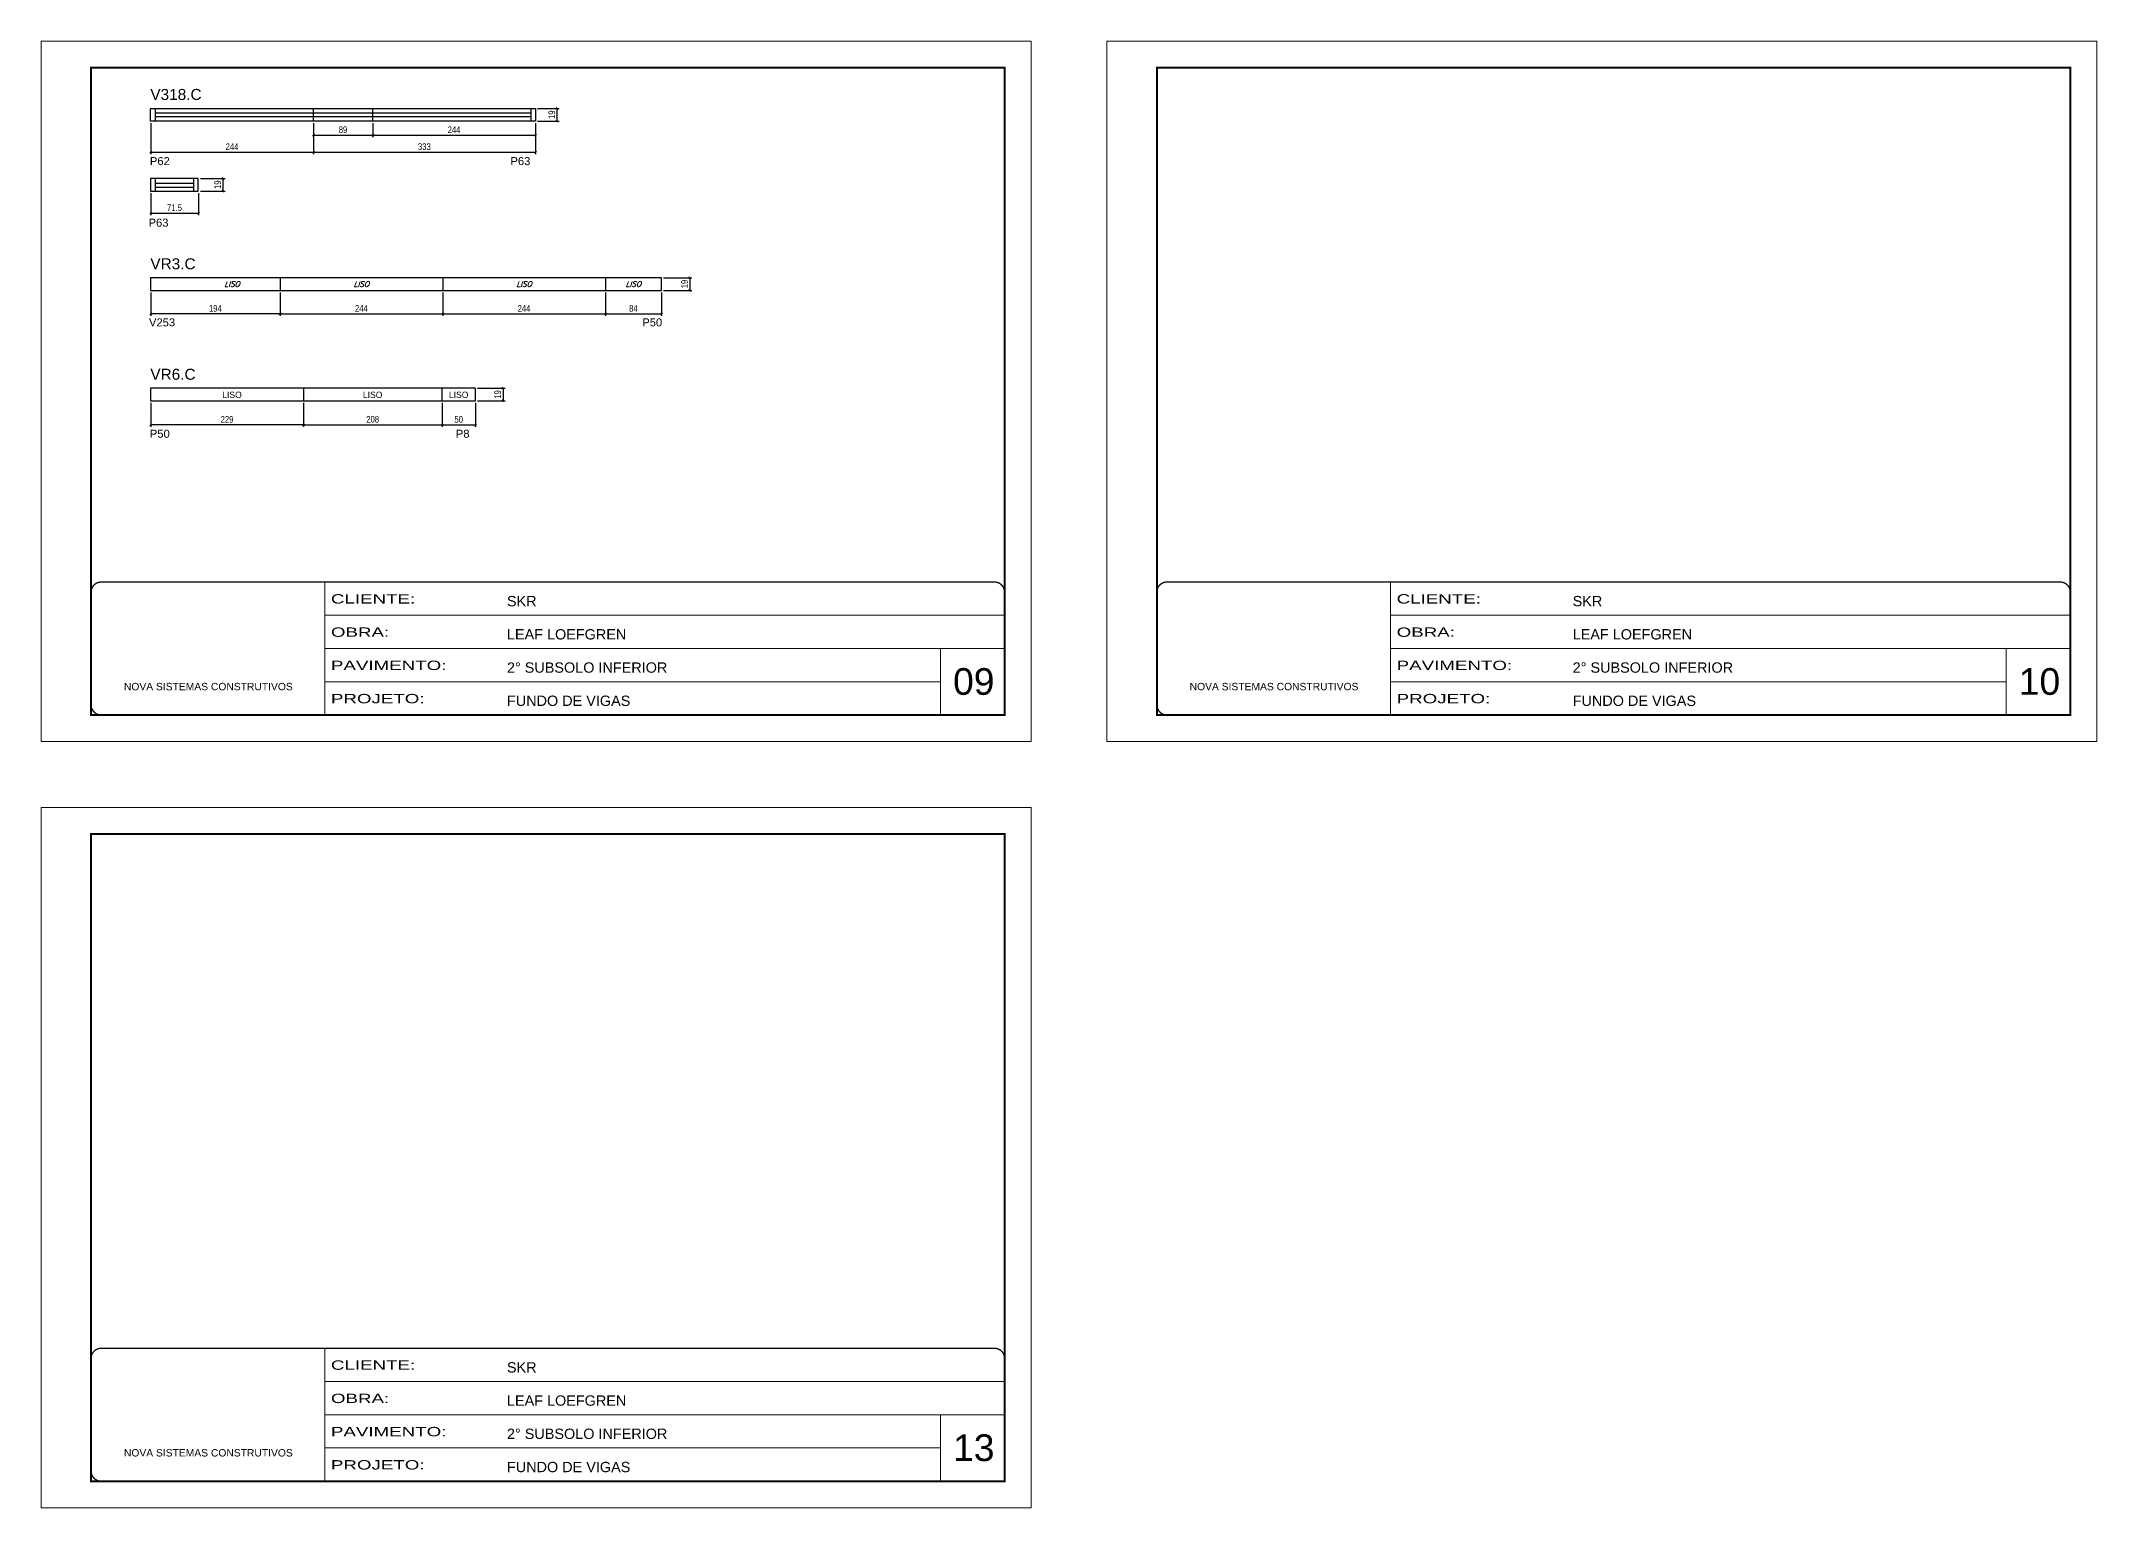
# Model space of a CAD drawing. Header units: millimetres. Extents: x 1959 to 8212, y 239 to 4735.
# Drawn here: x 1959 to 5042, y 239 to 2438 of the extents above; entities that cross this region are included whole.
import ezdxf
from ezdxf.enums import TextEntityAlignment as Align

# ---------------------------------------------------------------- set-up
doc = ezdxf.new("R2010")
doc.units = ezdxf.units.MM
doc.linetypes.add('CONTINUO', pattern=[0])
doc.linetypes.add('DASHED', pattern=[0.75, 0.5, -0.25])
for name, color, linetype in [('5', 5, 'Continuous'), ('COTA', 241, 'Continuous'), ('NOMENCLATURA', 7, 'Continuous'), ('Painéis', 200, 'Continuous'), ('SARR_2.2x7', 40, 'Continuous'), ('texto', 7, 'Continuous')]:
    doc.layers.add(name, color=color, linetype=linetype)
for name, color, linetype, lineweight in [('CARIMBO', 255, 'Continuous', 9), ('Folhas', 255, 'Continuous', 9), ('SARRAFO DE PRESSAO', 251, 'DASHED', 9)]:
    doc.layers.add(name, color=color, linetype=linetype, lineweight=lineweight)
doc.styles.add('ARIAL', font='arial.ttf')
doc.styles.add('COTA TECNICA', font='techl___.ttf', dxfattribs={"height": 10})
doc.styles.add('COTA TECNICA-50', font='techl___.ttf', dxfattribs={"height": 10})
doc.styles.add('ROMANS', font='romans.shx')
doc.styles.get("Standard").update_dxf_attribs({"font": 'arial.ttf'})
doc.styles.add('Tecnologia', font='')
doc.styles.get('Tecnologia').set_extended_font_data('Forgotten Futurist')
doc.dimstyles.new('COTA PAINEL-50', dxfattribs={"dimtxt": 10, "dimasz": 3, "dimexe": 3, "dimexo": 3, "dimgap": 3, "dimtad": 1, "dimdec": 1, "dimzin": 12, "dimdsep": 46, "dimtxsty": 'COTA TECNICA-50', "dimblk1": 'OBLIQUE', "dimblk2": 'OBLIQUE', "dimsah": 1, "dimcen": 0.9, "dimclrd": 4, "dimclre": 4, "dimclrt": 240, "dimadec": 1, "dimazin": 3, "dimtfac": 1, "dimtdec": 1, "dimtmove": 0, "dimatfit": 3, "dimfxl": 1, "dimtolj": 1, "dimtzin": 12, "dimarcsym": 0})
doc.dimstyles.new('PAINEL', dxfattribs={"dimtxt": 10, "dimasz": 3, "dimexe": 3, "dimexo": 3, "dimgap": 3, "dimtad": 1, "dimdec": 1, "dimzin": 12, "dimdsep": 46, "dimtxsty": 'COTA TECNICA', "dimblk1": 'OBLIQUE', "dimblk2": 'OBLIQUE', "dimsah": 1, "dimcen": 0.9, "dimclrd": 4, "dimclre": 4, "dimclrt": 240, "dimadec": 1, "dimazin": 3, "dimtfac": 1, "dimtdec": 1, "dimtmove": 0, "dimatfit": 3, "dimfxl": 1, "dimtolj": 1, "dimtzin": 12, "dimarcsym": 0})

# ---------------------------------------------------------------- blocks, each defined once
blk = doc.blocks.new('9999999999')
at = {"color": 30, "linetype": 'CONTINUO'}
for p, q in [((98564.6, 34230.2), (98564.6, 34429.4)), ((98564.6, 34379.6), (99584, 34379.6)), ((98564.6, 34329.8), (99488, 34329.8)), ((99584, 34329.8), (99488, 34329.8)), ((99488, 34329.8), (99488, 34230.2)), ((98564.6, 34280), (99488, 34280))]:
    blk.add_line(p, q, dxfattribs=at)
at = {"color": 30, "linetype": 'CONTINUO', "const_width": 2}
blk.add_lwpolyline([(99584, 34230.2), (99584, 34414.4, 0.414214), (99569, 34429.4), (98229, 34429.4, 0.414214), (98214, 34414.4), (98214, 34245.2, 0.414214), (98229, 34230.2), (99584, 34230.2)], format="xyb", dxfattribs=at)
at = {"layer": 'Folhas'}
blk.add_lwpolyline([(98139, 34190.2), (99624, 34190.2), (99624, 35240.2), (98139, 35240.2)], close=True, dxfattribs=at)
at = {"layer": 'Folhas', "color": 30, "const_width": 3}
blk.add_lwpolyline([(98214, 34230.2), (99584, 34230.2), (99584, 35200.2), (98214, 35200.2)], close=True, dxfattribs=at)
at = {"color": 7, "linetype": 'Continuous', "ltscale": 5, "style": 'ARIAL'}
for s, height, p in [('SKR', 15.48, (98837.7, 34393.1)), ('LEAF LOEFGREN', 15.483, (98837.7, 34343.3)), ('2° SUBSOLO INFERIOR', 15.483, (98837.7, 34293.5)), ('NOVA SISTEMAS CONSTRUTIVOS', 11.059, (98263.2, 34267.2)), ('FUNDO DE VIGAS', 15.483, (98837.7, 34243.7))]:
    blk.add_text(s, height=height, dxfattribs=at).set_placement(p)
at = {"layer": 'Folhas', "color": 7, "style": 'Tecnologia', "width": 1.5}
for s, p in [('CLIENTE:', (98573.7, 34397.2)), ('OBRA:', (98573.7, 34347.3)), ('PAVIMENTO:', (98573.7, 34297.5)), ('PROJETO:', (98573.7, 34247.7))]:
    blk.add_text(s, height=14, dxfattribs=at).set_placement(p)
blk = doc.blocks.new('_Oblique')
at = {"color": 0, "linetype": 'ByBlock', "lineweight": -2}
blk.add_line((-0.5, -0.5), (0.5, 0.5), dxfattribs=at)
blk = doc.blocks.new('*D131')
at = {"layer": 'COTA', "color": 4, "linetype": 'ByBlock', "lineweight": -2, "transparency": 16777216}
for p, q in [((2123.1, 2315.3), (2123.1, 2268.7)), ((2367.1, 2315.3), (2367.1, 2268.7)), ((2123.1, 2271.7), (2367.1, 2271.7))]:
    blk.add_line(p, q, dxfattribs=at)
at = {"layer": 'Defpoints', "color": 0, "linetype": 'ByBlock', "transparency": 16777216}
for p in [(2123.1, 2318.3), (2367.1, 2318.3), (2367.1, 2271.7)]:
    blk.add_point(p, dxfattribs=at)
at = {"layer": 'COTA', "color": 4, "linetype": 'ByBlock', "lineweight": -2, "transparency": 16777216, "xscale": 3, "yscale": 3, "zscale": 3, "rotation": 180}
blk.add_blockref('_Oblique', (2123.1, 2271.7), dxfattribs=at)
at = {"layer": 'COTA', "color": 4, "linetype": 'ByBlock', "lineweight": -2, "transparency": 16777216, "xscale": 3, "yscale": 3, "zscale": 3}
blk.add_blockref('_Oblique', (2367.1, 2271.7), dxfattribs=at)
at = {"layer": 'COTA', "color": 240, "linetype": 'ByBlock', "transparency": 16777216, "insert": (2245.1, 2279.8), "char_height": 10, "attachment_point": 5, "style": 'COTA TECNICA-50'}
blk.add_mtext('\\A1;244', dxfattribs=at)
blk = doc.blocks.new('*D132')
at = {"layer": 'COTA', "color": 4, "linetype": 'ByBlock', "lineweight": -2, "transparency": 16777216}
for p, q in [((2367.1, 2315.3), (2367.1, 2268.7)), ((2700.1, 2315.3), (2700.1, 2268.7)), ((2367.1, 2271.7), (2700.1, 2271.7))]:
    blk.add_line(p, q, dxfattribs=at)
at = {"layer": 'Defpoints', "color": 0, "linetype": 'ByBlock', "transparency": 16777216}
for p in [(2367.1, 2318.3), (2700.1, 2318.3), (2700.1, 2271.7)]:
    blk.add_point(p, dxfattribs=at)
at = {"layer": 'COTA', "color": 4, "linetype": 'ByBlock', "lineweight": -2, "transparency": 16777216, "xscale": 3, "yscale": 3, "zscale": 3, "rotation": 180}
blk.add_blockref('_Oblique', (2367.1, 2271.7), dxfattribs=at)
at = {"layer": 'COTA', "color": 4, "linetype": 'ByBlock', "lineweight": -2, "transparency": 16777216, "xscale": 3, "yscale": 3, "zscale": 3}
blk.add_blockref('_Oblique', (2700.1, 2271.7), dxfattribs=at)
at = {"layer": 'COTA', "color": 240, "linetype": 'ByBlock', "transparency": 16777216, "insert": (2533.6, 2279.9), "char_height": 10, "attachment_point": 5, "style": 'COTA TECNICA-50'}
blk.add_mtext('\\A1;333', dxfattribs=at)
blk = doc.blocks.new('*D133')
at = {"layer": 'COTA', "color": 4, "lineweight": -2, "transparency": 16777216}
for p, q in [((2703.1, 2337.3), (2735.9, 2337.3)), ((2703.1, 2318.3), (2735.9, 2318.3)), ((2732.9, 2318.3), (2732.9, 2337.3))]:
    blk.add_line(p, q, dxfattribs=at)
at = {"layer": 'Defpoints', "color": 0, "transparency": 16777216}
for p in [(2700.1, 2337.3), (2700.1, 2318.3), (2732.9, 2337.3)]:
    blk.add_point(p, dxfattribs=at)
at = {"layer": 'COTA', "color": 4, "lineweight": -2, "transparency": 16777216, "xscale": 3, "yscale": 3, "zscale": 3}
for p, rotation in [((2732.9, 2337.3), 90), ((2732.9, 2318.3), 270)]:
    blk.add_blockref('_Oblique', p, dxfattribs=dict(at, rotation=rotation))
at = {"layer": 'COTA', "color": 240, "transparency": 16777216, "insert": (2724.8, 2327.8), "char_height": 10, "attachment_point": 5, "rotation": 90, "style": 'COTA TECNICA'}
blk.add_mtext('\\A1;19', dxfattribs=at)
blk = doc.blocks.new('*D134')
at = {"layer": 'COTA', "color": 4, "lineweight": -2, "transparency": 16777216}
for p, q in [((2367.1, 2315.3), (2367.1, 2294.1)), ((2456.1, 2315.3), (2456.1, 2294.1)), ((2367.1, 2297.1), (2456.1, 2297.1))]:
    blk.add_line(p, q, dxfattribs=at)
at = {"layer": 'Defpoints', "color": 0, "transparency": 16777216}
for p in [(2367.1, 2318.3), (2456.1, 2318.3), (2456.1, 2297.1)]:
    blk.add_point(p, dxfattribs=at)
at = {"layer": 'COTA', "color": 4, "lineweight": -2, "transparency": 16777216, "xscale": 3, "yscale": 3, "zscale": 3, "rotation": 180}
blk.add_blockref('_Oblique', (2367.1, 2297.1), dxfattribs=at)
at = {"layer": 'COTA', "color": 4, "lineweight": -2, "transparency": 16777216, "xscale": 3, "yscale": 3, "zscale": 3}
blk.add_blockref('_Oblique', (2456.1, 2297.1), dxfattribs=at)
at = {"layer": 'COTA', "color": 240, "transparency": 16777216, "insert": (2411.6, 2305.2), "char_height": 10, "attachment_point": 5, "style": 'COTA TECNICA'}
blk.add_mtext('\\A1;89', dxfattribs=at)
blk = doc.blocks.new('*D135')
at = {"layer": 'COTA', "color": 4, "lineweight": -2, "transparency": 16777216}
for p, q in [((2456.1, 2315.3), (2456.1, 2294.1)), ((2700.1, 2315.3), (2700.1, 2294.1)), ((2456.1, 2297.1), (2700.1, 2297.1))]:
    blk.add_line(p, q, dxfattribs=at)
at = {"layer": 'Defpoints', "color": 0, "transparency": 16777216}
for p in [(2456.1, 2318.3), (2700.1, 2318.3), (2700.1, 2297.1)]:
    blk.add_point(p, dxfattribs=at)
at = {"layer": 'COTA', "color": 4, "lineweight": -2, "transparency": 16777216, "xscale": 3, "yscale": 3, "zscale": 3, "rotation": 180}
blk.add_blockref('_Oblique', (2456.1, 2297.1), dxfattribs=at)
at = {"layer": 'COTA', "color": 4, "lineweight": -2, "transparency": 16777216, "xscale": 3, "yscale": 3, "zscale": 3}
blk.add_blockref('_Oblique', (2700.1, 2297.1), dxfattribs=at)
at = {"layer": 'COTA', "color": 240, "transparency": 16777216, "insert": (2578.1, 2305.2), "char_height": 10, "attachment_point": 5, "style": 'COTA TECNICA'}
blk.add_mtext('\\A1;244', dxfattribs=at)
blk = doc.blocks.new('*D136')
at = {"layer": 'COTA', "color": 4, "lineweight": -2, "transparency": 16777216}
for p, q in [((2197.6, 2232.4), (2234.7, 2232.4)), ((2231.7, 2213.4), (2231.7, 2232.4)), ((2197.6, 2213.4), (2234.7, 2213.4))]:
    blk.add_line(p, q, dxfattribs=at)
at = {"layer": 'Defpoints', "color": 0, "transparency": 16777216}
for p in [(2194.6, 2232.4), (2231.7, 2232.4), (2194.6, 2213.4)]:
    blk.add_point(p, dxfattribs=at)
at = {"layer": 'COTA', "color": 4, "lineweight": -2, "transparency": 16777216, "xscale": 3, "yscale": 3, "zscale": 3}
for p, rotation in [((2231.7, 2232.4), 90), ((2231.7, 2213.4), 270)]:
    blk.add_blockref('_Oblique', p, dxfattribs=dict(at, rotation=rotation))
at = {"layer": 'COTA', "color": 240, "transparency": 16777216, "insert": (2223.6, 2222.9), "char_height": 10, "attachment_point": 5, "rotation": 90, "style": 'COTA TECNICA'}
blk.add_mtext('\\A1;19', dxfattribs=at)
blk = doc.blocks.new('*D137')
at = {"layer": 'COTA', "color": 4, "linetype": 'ByBlock', "lineweight": -2, "transparency": 16777216}
for p, q in [((2123.1, 2210.4), (2123.1, 2177.4)), ((2194.6, 2210.4), (2194.6, 2177.4)), ((2123.1, 2180.4), (2194.6, 2180.4))]:
    blk.add_line(p, q, dxfattribs=at)
at = {"layer": 'Defpoints', "color": 0, "linetype": 'ByBlock', "transparency": 16777216}
for p in [(2123.1, 2213.4), (2194.6, 2213.4), (2194.6, 2180.4)]:
    blk.add_point(p, dxfattribs=at)
at = {"layer": 'COTA', "color": 4, "linetype": 'ByBlock', "lineweight": -2, "transparency": 16777216, "xscale": 3, "yscale": 3, "zscale": 3, "rotation": 180}
blk.add_blockref('_Oblique', (2123.1, 2180.4), dxfattribs=at)
at = {"layer": 'COTA', "color": 4, "linetype": 'ByBlock', "lineweight": -2, "transparency": 16777216, "xscale": 3, "yscale": 3, "zscale": 3}
blk.add_blockref('_Oblique', (2194.6, 2180.4), dxfattribs=at)
at = {"layer": 'COTA', "color": 240, "linetype": 'ByBlock', "transparency": 16777216, "insert": (2158.8, 2188.5), "char_height": 10, "attachment_point": 5, "style": 'COTA TECNICA-50'}
blk.add_mtext('\\A1;71.5', dxfattribs=at)
blk = doc.blocks.new('*D138')
at = {"layer": 'COTA', "color": 4, "lineweight": -2, "transparency": 16777216}
for p, q in [((2123.1, 2061.5), (2123.1, 2026.3)), ((2317.1, 2061.5), (2317.1, 2026.3)), ((2317.1, 2029.3), (2123.1, 2029.3))]:
    blk.add_line(p, q, dxfattribs=at)
at = {"layer": 'Defpoints', "color": 0, "transparency": 16777216}
for p in [(2123.1, 2064.5), (2317.1, 2064.5), (2123.1, 2029.3)]:
    blk.add_point(p, dxfattribs=at)
at = {"layer": 'COTA', "color": 4, "lineweight": -2, "transparency": 16777216, "xscale": 3, "yscale": 3, "zscale": 3, "rotation": 180}
blk.add_blockref('_Oblique', (2123.1, 2029.3), dxfattribs=at)
at = {"layer": 'COTA', "color": 4, "lineweight": -2, "transparency": 16777216, "xscale": 3, "yscale": 3, "zscale": 3}
blk.add_blockref('_Oblique', (2317.1, 2029.3), dxfattribs=at)
at = {"layer": 'COTA', "color": 240, "transparency": 16777216, "insert": (2220.1, 2037.4), "char_height": 10, "attachment_point": 5, "style": 'COTA TECNICA'}
blk.add_mtext('\\A1;194', dxfattribs=at)
blk = doc.blocks.new('*D139')
at = {"layer": 'COTA', "color": 4, "lineweight": -2, "transparency": 16777216}
for p, q in [((2317.1, 2061.5), (2317.1, 2026.3)), ((2561.1, 2061.5), (2561.1, 2026.3)), ((2317.1, 2029.3), (2561.1, 2029.3))]:
    blk.add_line(p, q, dxfattribs=at)
at = {"layer": 'Defpoints', "color": 0, "transparency": 16777216}
for p in [(2317.1, 2064.5), (2561.1, 2064.5), (2561.1, 2029.3)]:
    blk.add_point(p, dxfattribs=at)
at = {"layer": 'COTA', "color": 4, "lineweight": -2, "transparency": 16777216, "xscale": 3, "yscale": 3, "zscale": 3, "rotation": 180}
blk.add_blockref('_Oblique', (2317.1, 2029.3), dxfattribs=at)
at = {"layer": 'COTA', "color": 4, "lineweight": -2, "transparency": 16777216, "xscale": 3, "yscale": 3, "zscale": 3}
blk.add_blockref('_Oblique', (2561.1, 2029.3), dxfattribs=at)
at = {"layer": 'COTA', "color": 240, "transparency": 16777216, "insert": (2439.1, 2037.4), "char_height": 10, "attachment_point": 5, "style": 'COTA TECNICA'}
blk.add_mtext('\\A1;244', dxfattribs=at)
blk = doc.blocks.new('*D140')
at = {"layer": 'COTA', "color": 4, "lineweight": -2, "transparency": 16777216}
for p, q in [((2561.1, 2061.5), (2561.1, 2026.3)), ((2805.1, 2061.5), (2805.1, 2026.3)), ((2561.1, 2029.3), (2805.1, 2029.3))]:
    blk.add_line(p, q, dxfattribs=at)
at = {"layer": 'Defpoints', "color": 0, "transparency": 16777216}
for p in [(2561.1, 2064.5), (2805.1, 2064.5), (2805.1, 2029.3)]:
    blk.add_point(p, dxfattribs=at)
at = {"layer": 'COTA', "color": 4, "lineweight": -2, "transparency": 16777216, "xscale": 3, "yscale": 3, "zscale": 3, "rotation": 180}
blk.add_blockref('_Oblique', (2561.1, 2029.3), dxfattribs=at)
at = {"layer": 'COTA', "color": 4, "lineweight": -2, "transparency": 16777216, "xscale": 3, "yscale": 3, "zscale": 3}
blk.add_blockref('_Oblique', (2805.1, 2029.3), dxfattribs=at)
at = {"layer": 'COTA', "color": 240, "transparency": 16777216, "insert": (2683.1, 2037.4), "char_height": 10, "attachment_point": 5, "style": 'COTA TECNICA'}
blk.add_mtext('\\A1;244', dxfattribs=at)
blk = doc.blocks.new('*D141')
at = {"layer": 'COTA', "color": 4, "lineweight": -2, "transparency": 16777216}
for p, q in [((2892.1, 2083.5), (2934.9, 2083.5)), ((2931.9, 2083.5), (2931.9, 2064.5)), ((2892.1, 2064.5), (2934.9, 2064.5))]:
    blk.add_line(p, q, dxfattribs=at)
at = {"layer": 'Defpoints', "color": 0, "transparency": 16777216}
for p in [(2889.1, 2083.5), (2889.1, 2064.5), (2931.9, 2064.5)]:
    blk.add_point(p, dxfattribs=at)
at = {"layer": 'COTA', "color": 4, "lineweight": -2, "transparency": 16777216, "xscale": 3, "yscale": 3, "zscale": 3}
for p, rotation in [((2931.9, 2083.5), 90), ((2931.9, 2064.5), 270)]:
    blk.add_blockref('_Oblique', p, dxfattribs=dict(at, rotation=rotation))
at = {"layer": 'COTA', "color": 240, "transparency": 16777216, "insert": (2923.8, 2074), "char_height": 10, "attachment_point": 5, "rotation": 90, "style": 'COTA TECNICA'}
blk.add_mtext('\\A1;19', dxfattribs=at)
blk = doc.blocks.new('*D142')
at = {"layer": 'COTA', "color": 4, "lineweight": -2, "transparency": 16777216}
for p, q in [((2805.1, 2061.5), (2805.1, 2026.3)), ((2889.1, 2061.5), (2889.1, 2026.3)), ((2805.1, 2029.3), (2889.1, 2029.3))]:
    blk.add_line(p, q, dxfattribs=at)
at = {"layer": 'Defpoints', "color": 0, "transparency": 16777216}
for p in [(2805.1, 2064.5), (2889.1, 2064.5), (2889.1, 2029.3)]:
    blk.add_point(p, dxfattribs=at)
at = {"layer": 'COTA', "color": 4, "lineweight": -2, "transparency": 16777216, "xscale": 3, "yscale": 3, "zscale": 3, "rotation": 180}
blk.add_blockref('_Oblique', (2805.1, 2029.3), dxfattribs=at)
at = {"layer": 'COTA', "color": 4, "lineweight": -2, "transparency": 16777216, "xscale": 3, "yscale": 3, "zscale": 3}
blk.add_blockref('_Oblique', (2889.1, 2029.3), dxfattribs=at)
at = {"layer": 'COTA', "color": 240, "transparency": 16777216, "insert": (2847.1, 2037.4), "char_height": 10, "attachment_point": 5, "style": 'COTA TECNICA'}
blk.add_mtext('\\A1;84', dxfattribs=at)
blk = doc.blocks.new('*D143')
at = {"layer": 'COTA', "color": 4, "lineweight": -2, "transparency": 16777216}
for p, q in [((2123.1, 1895.9), (2123.1, 1860)), ((2352.1, 1895.9), (2352.1, 1860)), ((2352.1, 1863), (2123.1, 1863))]:
    blk.add_line(p, q, dxfattribs=at)
at = {"layer": 'Defpoints', "color": 0, "transparency": 16777216}
for p in [(2123.1, 1898.9), (2352.1, 1898.9), (2123.1, 1863)]:
    blk.add_point(p, dxfattribs=at)
at = {"layer": 'COTA', "color": 4, "lineweight": -2, "transparency": 16777216, "xscale": 3, "yscale": 3, "zscale": 3, "rotation": 180}
blk.add_blockref('_Oblique', (2123.1, 1863), dxfattribs=at)
at = {"layer": 'COTA', "color": 4, "lineweight": -2, "transparency": 16777216, "xscale": 3, "yscale": 3, "zscale": 3}
blk.add_blockref('_Oblique', (2352.1, 1863), dxfattribs=at)
at = {"layer": 'COTA', "color": 240, "transparency": 16777216, "insert": (2237.6, 1871.1), "char_height": 10, "attachment_point": 5, "style": 'COTA TECNICA'}
blk.add_mtext('\\A1;229', dxfattribs=at)
blk = doc.blocks.new('*D144')
at = {"layer": 'COTA', "color": 4, "lineweight": -2, "transparency": 16777216}
for p, q in [((2352.1, 1895.9), (2352.1, 1860)), ((2560.1, 1895.9), (2560.1, 1860)), ((2352.1, 1863), (2560.1, 1863))]:
    blk.add_line(p, q, dxfattribs=at)
at = {"layer": 'Defpoints', "color": 0, "transparency": 16777216}
for p in [(2352.1, 1898.9), (2560.1, 1898.9), (2560.1, 1863)]:
    blk.add_point(p, dxfattribs=at)
at = {"layer": 'COTA', "color": 4, "lineweight": -2, "transparency": 16777216, "xscale": 3, "yscale": 3, "zscale": 3, "rotation": 180}
blk.add_blockref('_Oblique', (2352.1, 1863), dxfattribs=at)
at = {"layer": 'COTA', "color": 4, "lineweight": -2, "transparency": 16777216, "xscale": 3, "yscale": 3, "zscale": 3}
blk.add_blockref('_Oblique', (2560.1, 1863), dxfattribs=at)
at = {"layer": 'COTA', "color": 240, "transparency": 16777216, "insert": (2456.1, 1871.2), "char_height": 10, "attachment_point": 5, "style": 'COTA TECNICA'}
blk.add_mtext('\\A1;208', dxfattribs=at)
blk = doc.blocks.new('*D145')
at = {"layer": 'COTA', "color": 4, "lineweight": -2, "transparency": 16777216}
for p, q in [((2613.1, 1917.9), (2654.6, 1917.9)), ((2651.6, 1917.9), (2651.6, 1898.9)), ((2613.1, 1898.9), (2654.6, 1898.9))]:
    blk.add_line(p, q, dxfattribs=at)
at = {"layer": 'Defpoints', "color": 0, "transparency": 16777216}
for p in [(2610.1, 1917.9), (2610.1, 1898.9), (2651.6, 1898.9)]:
    blk.add_point(p, dxfattribs=at)
at = {"layer": 'COTA', "color": 4, "lineweight": -2, "transparency": 16777216, "xscale": 3, "yscale": 3, "zscale": 3}
for p, rotation in [((2651.6, 1917.9), 90), ((2651.6, 1898.9), 270)]:
    blk.add_blockref('_Oblique', p, dxfattribs=dict(at, rotation=rotation))
at = {"layer": 'COTA', "color": 240, "transparency": 16777216, "insert": (2643.5, 1908.4), "char_height": 10, "attachment_point": 5, "rotation": 90, "style": 'COTA TECNICA'}
blk.add_mtext('\\A1;19', dxfattribs=at)
blk = doc.blocks.new('*D146')
at = {"layer": 'COTA', "color": 4, "lineweight": -2, "transparency": 16777216}
for p, q in [((2560.1, 1895.9), (2560.1, 1860)), ((2610.1, 1895.9), (2610.1, 1860)), ((2560.1, 1863), (2610.1, 1863))]:
    blk.add_line(p, q, dxfattribs=at)
at = {"layer": 'Defpoints', "color": 0, "transparency": 16777216}
for p in [(2560.1, 1898.9), (2610.1, 1898.9), (2610.1, 1863)]:
    blk.add_point(p, dxfattribs=at)
at = {"layer": 'COTA', "color": 4, "lineweight": -2, "transparency": 16777216, "xscale": 3, "yscale": 3, "zscale": 3, "rotation": 180}
blk.add_blockref('_Oblique', (2560.1, 1863), dxfattribs=at)
at = {"layer": 'COTA', "color": 4, "lineweight": -2, "transparency": 16777216, "xscale": 3, "yscale": 3, "zscale": 3}
blk.add_blockref('_Oblique', (2610.1, 1863), dxfattribs=at)
at = {"layer": 'COTA', "color": 240, "transparency": 16777216, "insert": (2585.1, 1871.1), "char_height": 10, "attachment_point": 5, "style": 'COTA TECNICA'}
blk.add_mtext('\\A1;50', dxfattribs=at)

msp = doc.modelspace()

# ---------------------------------------------------------------- linework, layer by layer
at = {"layer": 'Painéis', "linetype": 'ByBlock'}
for p, q in [((2367.08, 2318.34), (2367.08, 2337.34)), ((2456.08, 2318.34), (2456.08, 2337.34)), ((2889.08, 2083.51), (2123.08, 2083.51)), ((2123.08, 2083.51), (2123.08, 2064.51)), ((2317.08, 2083.51), (2317.08, 2064.51)), ((2561.08, 2083.51), (2561.08, 2064.51)), ((2805.08, 2083.51), (2805.08, 2064.51)), ((2889.08, 2064.51), (2889.08, 2083.51)), ((2123.08, 2064.51), (2889.08, 2064.51)), ((2610.08, 1917.92), (2123.08, 1917.92)), ((2123.08, 1917.92), (2123.08, 1898.92)), ((2352.08, 1917.92), (2352.08, 1898.92)), ((2560.08, 1898.92), (2560.08, 1917.92)), ((2610.08, 1898.92), (2610.08, 1917.92)), ((2123.08, 1898.92), (2610.08, 1898.92))]:
    msp.add_line(p, q, dxfattribs=at)
for points in [[(2123.08, 2337.34), (2700.08, 2337.34), (2700.08, 2318.34), (2123.08, 2318.34)], [(2123.08, 2232.38), (2123.08, 2213.38), (2194.58, 2213.38), (2194.58, 2232.38)]]:
    msp.add_lwpolyline(points, close=True, dxfattribs=at)
at = {"layer": 'SARR_2.2x7', "linetype": 'Continuous'}
for p, q in [((2130.08, 2337.34), (2130.08, 2318.34)), ((2367.08, 2330.34), (2130.08, 2330.34)), ((2130.08, 2325.34), (2367.08, 2325.34)), ((2693.08, 2330.34), (2367.08, 2330.34)), ((2367.08, 2325.34), (2693.08, 2325.34)), ((2693.08, 2337.34), (2693.08, 2318.34)), ((2130.08, 2232.38), (2130.08, 2213.38)), ((2130.08, 2225.38), (2187.58, 2225.38)), ((2187.58, 2232.38), (2187.58, 2213.38)), ((2130.08, 2219.38), (2187.58, 2219.38))]:
    msp.add_line(p, q, dxfattribs=at)

# ---------------------------------------------------------------- block references
at = {"layer": 'SARRAFO DE PRESSAO', "color": 6, "linetype": 'ByBlock'}
for p in [(-96180.21, -32802.14), (-94581.71, -32802.14), (-96180.21, -33950.71)]:
    msp.add_blockref('9999999999', p, dxfattribs=at)

# ---------------------------------------------------------------- texts
at = {"layer": '5', "linetype": 'Continuous'}
for s, rotation, p in [('P62', 359.99996, (2121.92, 2252.24)), ('P63', 359.99996, (2662.74, 2252.24)), ('P63', 359.99996, (2119.99, 2159.99)), ('V253', 359.99996, (2120.6, 2010.5)), ('P50', 359.99996, (2860.51, 2010.5)), ('P50', 0.00004, (2121.88, 1843.56)), ('P8', 0.00004, (2580.87, 1843.56))]:
    msp.add_text(s, height=12, rotation=rotation, dxfattribs=at).set_placement(p)
at = {"layer": 'CARIMBO', "style": 'Tecnologia'}
for p in [(2245.08, 1903.08), (2456.08, 1903.08), (2585.08, 1903.08)]:
    msp.add_text('LISO', height=9.599, dxfattribs=at).set_placement(p, align=Align.CENTER)
at = {"layer": 'CARIMBO', "style": 'ARIAL'}
for s, p in [('09', (3326.63, 1458.21)), ('10', (4925.13, 1458.21)), ('13', (3326.63, 309.64))]:
    msp.add_text(s, height=40, dxfattribs=at).set_placement(p)
at = {"layer": 'NOMENCLATURA', "linetype": 'Continuous'}
for s, p in [('V318.C', (2122.61, 2349.9)), ('VR3.C', (2122.61, 2096.07)), ('VR6.C', (2122.61, 1930.48))]:
    msp.add_text(s, height=16.5, dxfattribs=at).set_placement(p)
at = {"layer": 'texto', "color": 2, "char_height": 8, "attachment_point": 5, "style": 'ROMANS'}
for insert in [(2245.08, 2073.99), (2439.08, 2073.98), (2683.08, 2073.98), (2847.08, 2074)]:
    msp.add_mtext('{\\Q19;\\C256;LISO}', dxfattribs=dict(at, insert=insert))

# ---------------------------------------------------------------- dimensions: what is measured, and where the dimension line sits
at = {"layer": 'COTA', "color": 1, "linetype": 'ByBlock'}
for base, p1, p2, picture, middle in [((2367.08, 2271.7), (2123.08, 2318.34), (2367.08, 2318.34), '*D131', (2245.08, 2279.78)), ((2700.08, 2271.7), (2367.08, 2318.34), (2700.08, 2318.34), '*D132', (2533.58, 2279.92)), ((2194.58, 2180.41), (2123.08, 2213.38), (2194.58, 2213.38), '*D137', (2158.83, 2188.52))]:
    dim = msp.add_linear_dim(base=base, p1=p1, p2=p2, dimstyle='COTA PAINEL-50', override={"dimarcsym": 1}, dxfattribs=at)
    dim.commit()
    dim.dimension.update_dxf_attribs({"geometry": picture, "text_midpoint": middle})
at = {"layer": 'COTA'}
for base, p1, p2, picture, middle in [((2456.08, 2297.15), (2367.08, 2318.34), (2456.08, 2318.34), '*D134', (2411.58, 2305.25)), ((2123.08, 2029.31), (2317.08, 2064.51), (2123.08, 2064.51), '*D138', (2220.08, 2037.41)), ((2561.08, 2029.31), (2317.08, 2064.51), (2561.08, 2064.51), '*D139', (2439.08, 2037.38)), ((2805.08, 2029.31), (2561.08, 2064.51), (2805.08, 2064.51), '*D140', (2683.08, 2037.38)), ((2889.08, 2029.31), (2805.08, 2064.51), (2889.08, 2064.51), '*D142', (2847.08, 2037.4)), ((2123.08, 1863.03), (2352.08, 1898.92), (2123.08, 1898.92), '*D143', (2237.58, 1871.12)), ((2560.08, 1863.03), (2352.08, 1898.92), (2560.08, 1898.92), '*D144', (2456.08, 1871.15)), ((2610.08, 1863.03), (2560.08, 1898.92), (2610.08, 1898.92), '*D146', (2585.08, 1871.14))]:
    dim = msp.add_linear_dim(base=base, p1=p1, p2=p2, dimstyle='PAINEL', dxfattribs=at)
    dim.commit()
    dim.dimension.update_dxf_attribs({"geometry": picture, "text_midpoint": middle})
dim = msp.add_linear_dim(base=(2700.08, 2297.15), p1=(2456.08, 2318.34), p2=(2700.08, 2318.34), dimstyle='PAINEL', override={"dimtmove": 1}, dxfattribs=at)
dim.commit()
dim.dimension.update_dxf_attribs({"geometry": '*D135', "text_midpoint": (2578.08, 2305.22)})
for base, p1, p2, picture, middle in [((2732.85, 2337.34), (2700.08, 2318.34), (2700.08, 2337.34), '*D133', (2724.76, 2327.84)), ((2231.73, 2232.38), (2194.58, 2213.38), (2194.58, 2232.38), '*D136', (2223.64, 2222.88)), ((2931.91, 2064.51), (2889.08, 2083.51), (2889.08, 2064.51), '*D141', (2923.82, 2074.01)), ((2651.63, 1898.92), (2610.08, 1917.92), (2610.08, 1898.92), '*D145', (2643.55, 1908.42))]:
    dim = msp.add_linear_dim(base=base, p1=p1, p2=p2, angle=90, dimstyle='PAINEL', dxfattribs=at)
    dim.commit()
    dim.dimension.update_dxf_attribs({"geometry": picture, "text_midpoint": middle})

doc.saveas('drawing.dxf')
